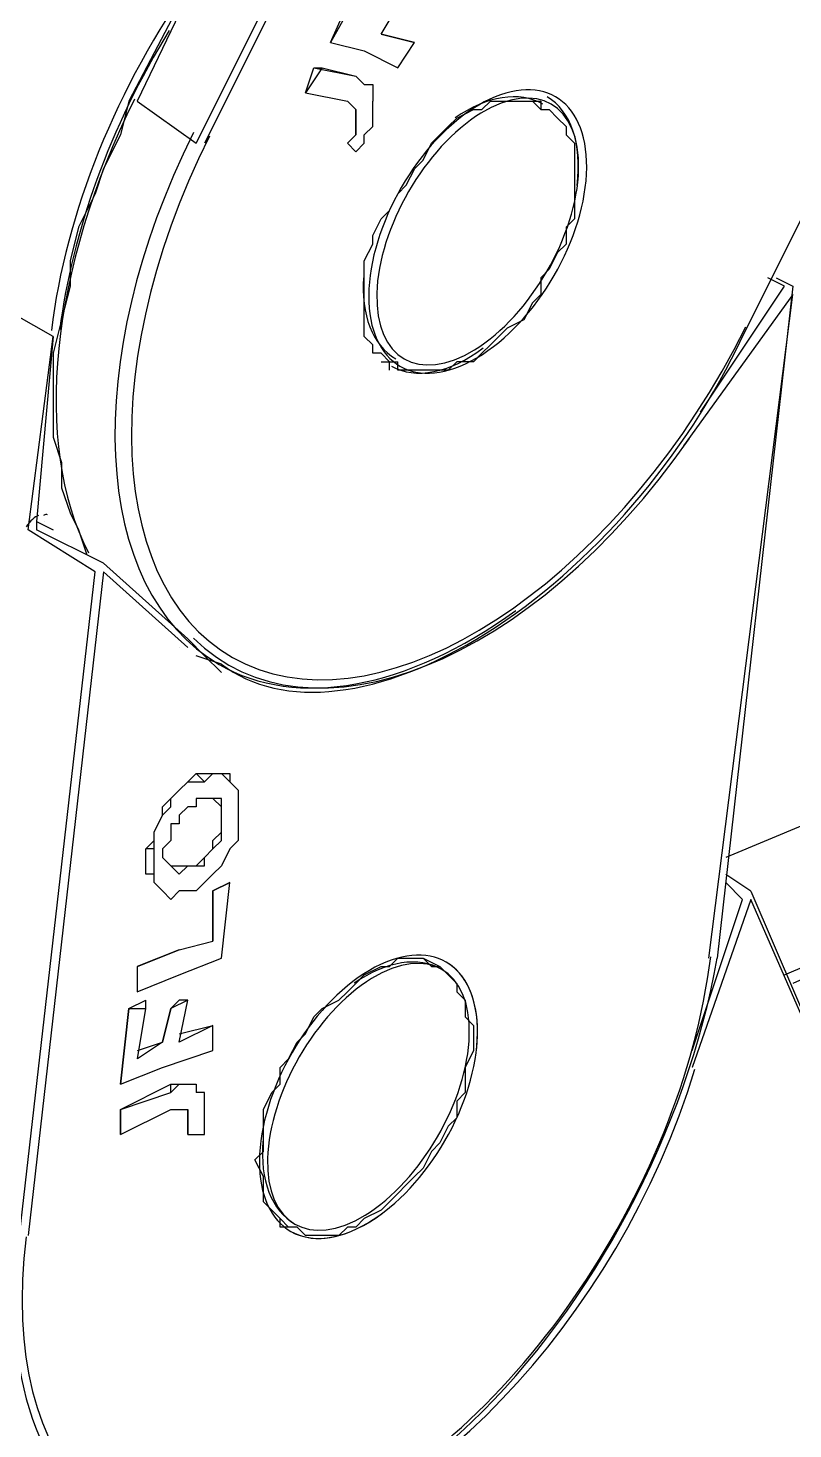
# Model space of a CAD drawing. Header units: millimetres. Extents: x 2758 to 41047, y 670 to 17125.
# Drawn here: x 35486.8 to 35524.7, y 7181.5 to 7251 of the extents above; entities that cross this region are included whole.
import ezdxf

# ---------------------------------------------------------------- set-up
doc = ezdxf.new("R2010")
doc.units = ezdxf.units.MM
doc.layers.add('PDF2_Geometría', color=7, linetype='Continuous')

# ---------------------------------------------------------------- blocks, each defined once
blk = doc.blocks.new('OH3A1-1$-$ASSY$$CENTER$TUB_-_v2$-$copia')
at = {"layer": 'PDF2_Geometría', "lineweight": -3}
for points in [[(16.37835, 8.56417), (16.44501, 8.52501), (16.43584, 8.50584), (16.44168, 8.50167), (16.47584, 8.57), (16.46834, 8.57417), (16.47834, 8.59417)], [(16.47668, 8.57), (16.44251, 8.50167)], [(16.37835, 8.56334), (16.44501, 8.52501), (16.43501, 8.50584), (16.43418, 8.50251), (16.43251, 8.49917), (16.43168, 8.49667), (16.43001, 8.49334), (16.42918, 8.49001), (16.42918, 8.48751), (16.42834, 8.48417), (16.42751, 8.48084), (16.42751, 8.47834), (16.42751, 8.47584), (16.42751, 8.47251), (16.42834, 8.47001), (16.42834, 8.46751), (16.42918, 8.46501), (16.43001, 8.46334), (16.43084, 8.46084)], [(16.49585, 8.48251), (16.53001, 8.55084), (16.51668, 8.54167)], [(16.49585, 8.48251), (16.53001, 8.55084)], [(16.42751, 8.48251), (16.36168, 8.52001)], [(16.45501, 8.51167), (16.45835, 8.51917), (16.46001, 8.51917)], [(16.45835, 8.51917), (16.45918, 8.51917), (16.45501, 8.51167), (16.45835, 8.51084), (16.46168, 8.50917), (16.46334, 8.51167), (16.46001, 8.51251), (16.46251, 8.51667), (16.46168, 8.51751), (16.46085, 8.51751)], [(16.46001, 8.51251), (16.46334, 8.51167)], [(16.45251, 8.50667), (16.45334, 8.50917), (16.45751, 8.50834), (16.45834, 8.50751)], [(16.45335, 8.50917), (16.45418, 8.50917), (16.45251, 8.50667), (16.45668, 8.50584), (16.45751, 8.50501), (16.45751, 8.50417), (16.45751, 8.50334), (16.45751, 8.50251), (16.45668, 8.50167), (16.45751, 8.50084), (16.45835, 8.50167), (16.45835, 8.50251), (16.45918, 8.50334), (16.45918, 8.50417), (16.45918, 8.50501), (16.45918, 8.50584)], [(16.45418, 8.50917), (16.45751, 8.50834), (16.45834, 8.50751), (16.45918, 8.50751), (16.45918, 8.50667), (16.45918, 8.50584)], [(16.45751, 8.50834), (16.45751, 8.50834)], [(16.45835, 8.50751), (16.45835, 8.50751)], [(16.43585, 8.50584), (16.43585, 8.50584)], [(16.45668, 8.50167), (16.45751, 8.50251), (16.45751, 8.50334), (16.45751, 8.50417), (16.45751, 8.50501), (16.45668, 8.50584)], [(16.46085, 8.47917), (16.46085, 8.48001), (16.46001, 8.48084), (16.45918, 8.48084), (16.45918, 8.48167), (16.45835, 8.48251), (16.45835, 8.48417), (16.45835, 8.48501), (16.45835, 8.48584), (16.45835, 8.48751), (16.45835, 8.48834), (16.45835, 8.49001), (16.45918, 8.49167), (16.45918, 8.49251), (16.46001, 8.49417), (16.46085, 8.49501), (16.46168, 8.49667), (16.46251, 8.49751), (16.46335, 8.49917), (16.46418, 8.50001), (16.46501, 8.50167), (16.46585, 8.50251), (16.46668, 8.50334), (16.46751, 8.50417), (16.46918, 8.50501), (16.47001, 8.50501), (16.47085, 8.50584), (16.47168, 8.50584), (16.47251, 8.50584), (16.47418, 8.50584), (16.47501, 8.50584), (16.47585, 8.50584), (16.47585, 8.50501)], [(16.47501, 8.50584), (16.47584, 8.50501)], [(16.47585, 8.50501), (16.47668, 8.50501), (16.47751, 8.50417), (16.47835, 8.50334), (16.47835, 8.50251), (16.47918, 8.50167), (16.47918, 8.50084), (16.47918, 8.49917), (16.47918, 8.49834), (16.47918, 8.49667), (16.47918, 8.49584), (16.47918, 8.49417), (16.47835, 8.49334), (16.47835, 8.49167), (16.47751, 8.49084), (16.47668, 8.48917), (16.47585, 8.48834), (16.47585, 8.48667), (16.47501, 8.48584), (16.47418, 8.48417), (16.47251, 8.48334), (16.47168, 8.48251), (16.47085, 8.48167), (16.47001, 8.48084), (16.46918, 8.48001), (16.46751, 8.48001), (16.46668, 8.47917), (16.46585, 8.47917), (16.46501, 8.47917), (16.46418, 8.47917), (16.46335, 8.47917), (16.46168, 8.47917), (16.46168, 8.48001)], [(16.44168, 8.50167), (16.44168, 8.50167)], [(16.49168, 8.47501), (16.50001, 8.48751), (16.49835, 8.48834)], [(16.49335, 8.42084), (16.50085, 8.4875)], [(16.49918, 8.48834), (16.50084, 8.48751)], [(16.50084, 8.48751), (16.50084, 8.48751)], [(16.50084, 8.48751), (16.50084, 8.48751)], [(16.50084, 8.48751), (16.50084, 8.48751)], [(16.49251, 8.42084), (16.50084, 8.48667), (16.49001, 8.47167)], [(16.35335, 8.45417), (16.42001, 8.41584), (16.41751, 8.39667), (16.42418, 8.39334), (16.43168, 8.45917), (16.42501, 8.46334), (16.42751, 8.4825)], [(16.42751, 8.48251), (16.42584, 8.46417)], [(16.42751, 8.48251), (16.42751, 8.48251)], [(16.49584, 8.48251), (16.49584, 8.48251)], [(16.46001, 8.48001), (16.46168, 8.48001)], [(16.49001, 8.47167), (16.49001, 8.47167)], [(16.42584, 8.46417), (16.42751, 8.46334)], [(16.42584, 8.46417), (16.42584, 8.46417)], [(16.42584, 8.46417), (16.42584, 8.46334)], [(16.42584, 8.46334), (16.42584, 8.46334)], [(16.43251, 8.46001), (16.42585, 8.46334)], [(16.42668, 8.46417), (16.42668, 8.46417)], [(16.43251, 8.45917), (16.42501, 8.39334)], [(16.43251, 8.46001), (16.43251, 8.46001)], [(16.43251, 8.46001), (16.44085, 8.45251)], [(16.44085, 8.45167), (16.43251, 8.45917)], [(16.44418, 8.44917), (16.44251, 8.45084), (16.44085, 8.45251)], [(16.44001, 8.45167), (16.44001, 8.45167)], [(16.44418, 8.45001), (16.44168, 8.45084)], [(16.55001, 8.44917), (16.54834, 8.44917), (16.54668, 8.45001), (16.54418, 8.45001), (16.54251, 8.45001), (16.54001, 8.44917), (16.53834, 8.44917), (16.53584, 8.44834), (16.53418, 8.44751), (16.49418, 8.43084)], [(16.53168, 8.43334), (16.52501, 8.43751), (16.54001, 8.44417), (16.53418, 8.44751), (16.49418, 8.43084)], [(16.43834, 8.42751), (16.43751, 8.42834), (16.43751, 8.42917), (16.43668, 8.42917), (16.43668, 8.43001), (16.43668, 8.43167), (16.43751, 8.43251), (16.43751, 8.43334), (16.43834, 8.43501), (16.43834, 8.43584), (16.43918, 8.43667), (16.44001, 8.43751), (16.44084, 8.43834), (16.44168, 8.43917), (16.44251, 8.43917), (16.44334, 8.43917), (16.44418, 8.43917)], [(16.44251, 8.43834), (16.44168, 8.43917)], [(16.44501, 8.43834), (16.44418, 8.43917)], [(16.44418, 8.43417), (16.44418, 8.43501), (16.44418, 8.43584), (16.44334, 8.43667)], [(16.43918, 8.43001), (16.44001, 8.43001), (16.44085, 8.43001), (16.44168, 8.43001), (16.44251, 8.43084), (16.44334, 8.43167), (16.44334, 8.43251), (16.44418, 8.43334), (16.44418, 8.43417)], [(16.50001, 8.41917), (16.51751, 8.42667), (16.51668, 8.42667), (16.53168, 8.43334)], [(16.43751, 8.43167), (16.43668, 8.43167)], [(16.49418, 8.42917), (16.49668, 8.42751)], [(16.44001, 8.42167), (16.43584, 8.42001), (16.43584, 8.41751), (16.44001, 8.41917), (16.44418, 8.42084), (16.44501, 8.42834), (16.44334, 8.42751)], [(16.43834, 8.42751), (16.43834, 8.42751)], [(16.44001, 8.42167), (16.44334, 8.42251), (16.44334, 8.42751), (16.44501, 8.42834)], [(16.44334, 8.42751), (16.44334, 8.42251)], [(16.49668, 8.4275), (16.51668, 8.38084), (16.51751, 8.37834), (16.51834, 8.37584), (16.51918, 8.37251)], [(16.49084, 8.41167), (16.49584, 8.42667), (16.49418, 8.42834)], [(16.51668, 8.38084), (16.49668, 8.42667), (16.49085, 8.41001)], [(16.49584, 8.42667), (16.49584, 8.42667)], [(16.49584, 8.42667), (16.49584, 8.42667)], [(16.49584, 8.42667), (16.49584, 8.42667)], [(16.51751, 8.42584), (16.50084, 8.41834)], [(16.43585, 8.41751), (16.43585, 8.42001), (16.44001, 8.42167)], [(16.44001, 8.42167), (16.44334, 8.42251)], [(16.44001, 8.42167), (16.44001, 8.42167)], [(16.45084, 8.39417), (16.45001, 8.39417), (16.45001, 8.39501), (16.44918, 8.39584), (16.44834, 8.39667), (16.44834, 8.39751), (16.44834, 8.39834), (16.44834, 8.39917), (16.44751, 8.40084), (16.44834, 8.40167), (16.44834, 8.40334), (16.44834, 8.40417), (16.44834, 8.40584), (16.44918, 8.40751), (16.45001, 8.40834), (16.45001, 8.41001), (16.45084, 8.41084), (16.45168, 8.41251), (16.45251, 8.41334), (16.45334, 8.41501), (16.45418, 8.41584), (16.45584, 8.41667), (16.45668, 8.41751), (16.45751, 8.41834), (16.45834, 8.41917), (16.46001, 8.42001), (16.46084, 8.42001), (16.46168, 8.42084), (16.46251, 8.42084), (16.46334, 8.42084), (16.46418, 8.42084), (16.46501, 8.42001), (16.46584, 8.42001)], [(16.46418, 8.42084), (16.46584, 8.42001)], [(16.49251, 8.42084), (16.49251, 8.42084)], [(16.46584, 8.42), (16.46668, 8.41917), (16.46751, 8.41834), (16.46751, 8.41751), (16.46834, 8.41667), (16.46834, 8.41584), (16.46834, 8.41501), (16.46918, 8.41417), (16.46918, 8.41251), (16.46918, 8.41167), (16.46834, 8.41001), (16.46834, 8.40917), (16.46834, 8.40751), (16.46751, 8.40667), (16.46751, 8.40501), (16.46668, 8.40417), (16.46584, 8.40251), (16.46501, 8.40167), (16.46418, 8.40001), (16.46334, 8.39917), (16.46251, 8.39834), (16.46168, 8.39751), (16.46084, 8.39667), (16.46001, 8.39584), (16.45834, 8.39501), (16.45751, 8.39417), (16.45668, 8.39417), (16.45584, 8.39334), (16.45418, 8.39334), (16.45334, 8.39334), (16.45251, 8.39334), (16.45168, 8.39417), (16.45084, 8.39417)], [(16.43418, 8.40834), (16.43501, 8.41584), (16.43668, 8.41667)], [(16.43501, 8.41584), (16.43418, 8.40834), (16.43834, 8.41001), (16.44334, 8.41167), (16.44334, 8.41417), (16.44001, 8.41251), (16.44084, 8.41667), (16.44001, 8.41667)], [(16.43585, 8.41167), (16.43835, 8.41251), (16.43918, 8.41584), (16.44001, 8.41667)], [(16.44085, 8.41667), (16.43918, 8.41584), (16.43835, 8.41251), (16.43585, 8.41084), (16.43668, 8.41584), (16.43668, 8.41667)], [(16.43501, 8.41584), (16.43668, 8.41584)], [(16.44001, 8.41334), (16.44334, 8.41417)], [(16.49084, 8.41001), (16.49084, 8.41001)], [(16.43418, 8.40334), (16.43418, 8.40584), (16.43918, 8.40834), (16.44001, 8.40834), (16.44085, 8.40834), (16.44168, 8.40834)], [(16.43418, 8.40584), (16.43918, 8.40751), (16.44001, 8.40834), (16.44085, 8.40834), (16.44168, 8.40834), (16.44168, 8.40751)], [(16.43918, 8.40751), (16.43918, 8.40834)], [(16.44168, 8.40834), (16.44168, 8.40834)], [(16.43418, 8.40584), (16.43418, 8.40334), (16.43918, 8.40584), (16.44001, 8.40584), (16.44085, 8.40584), (16.44085, 8.40501), (16.44085, 8.40417), (16.44085, 8.40334), (16.44251, 8.40334), (16.44251, 8.40417), (16.44251, 8.40501), (16.44251, 8.40584), (16.44251, 8.40667), (16.44251, 8.40751), (16.44168, 8.40751)], [(16.44085, 8.40334), (16.44085, 8.40417), (16.44085, 8.40501), (16.44085, 8.40584)], [(16.45001, 8.39501), (16.45085, 8.39417)]]:
    blk.add_lwpolyline(points, dxfattribs=at)
for points in [[(16.44584, 8.43501), (16.44584, 8.43334), (16.44584, 8.43251), (16.44501, 8.43167), (16.44418, 8.43001), (16.44334, 8.42917), (16.44251, 8.42834), (16.44168, 8.42751), (16.44085, 8.42751), (16.44001, 8.42751), (16.43918, 8.42667), (16.43835, 8.42751), (16.43751, 8.42834), (16.43751, 8.42917), (16.43751, 8.43001), (16.43751, 8.43167), (16.43751, 8.43251), (16.43751, 8.43334), (16.43835, 8.43501), (16.43918, 8.43584), (16.43918, 8.43667), (16.44001, 8.43751), (16.44085, 8.43834), (16.44251, 8.43834), (16.44334, 8.43917), (16.44418, 8.43917), (16.44501, 8.43917), (16.44501, 8.43834), (16.44584, 8.43751), (16.44584, 8.43667), (16.44584, 8.43584)], [(16.44085, 8.43001), (16.44168, 8.43001), (16.44251, 8.43001), (16.44251, 8.43084), (16.44334, 8.43167), (16.44418, 8.43251), (16.44418, 8.43334), (16.44418, 8.43417), (16.44418, 8.43501), (16.44418, 8.43584), (16.44418, 8.43667), (16.44334, 8.43667), (16.44251, 8.43667), (16.44168, 8.43667), (16.44168, 8.43584), (16.44085, 8.43584), (16.44001, 8.43501), (16.44001, 8.43417), (16.43918, 8.43417), (16.43918, 8.43334), (16.43918, 8.43251), (16.43835, 8.43167), (16.43835, 8.43084), (16.43918, 8.43001), (16.44001, 8.42917)]]:
    blk.add_lwpolyline(points, close=True, dxfattribs=at)
for centre, major_axis, ratio, start_param, end_param in [((16.46948, 8.48267), (0.02538, 0.03259), 0.549168, 3.146441, 5.111838), ((16.45821, 8.41145), (0.02366, 0.04747), 0.576765, 3.12819, 5.183523)]:
    blk.add_ellipse(centre, major_axis=major_axis, ratio=ratio, start_param=start_param, end_param=end_param, dxfattribs=at)
for points in [[(16.44148, 8.51814), (16.43381, 8.50733), (16.42871, 8.4947), (16.42733, 8.4831)], [(16.439, 8.51287), (16.43318, 8.50335), (16.42936, 8.49287), (16.42816, 8.4832)], [(16.4804, 8.49927), (16.48046, 8.50619), (16.47566, 8.50896), (16.46969, 8.50546)], [(16.4796, 8.49905), (16.47977, 8.50553), (16.47543, 8.50804), (16.4699, 8.50465)], [(16.47605, 8.50555), (16.47374, 8.50689), (16.47053, 8.50639), (16.46735, 8.50419)], [(16.43558, 8.50606), (16.42721, 8.48929), (16.42543, 8.47185), (16.431, 8.46105)], [(16.46969, 8.50546), (16.46372, 8.50195), (16.45884, 8.4935), (16.45879, 8.48658)], [(16.47945, 8.4975), (16.47995, 8.50166), (16.47884, 8.5049), (16.47647, 8.50627)], [(16.4699, 8.50465), (16.46438, 8.50127), (16.45976, 8.49327), (16.45959, 8.48679)], [(16.44141, 8.50273), (16.43012, 8.4801), (16.43123, 8.45734), (16.44397, 8.44998)], [(16.44301, 8.50239), (16.43101, 8.4784), (16.4332, 8.45471), (16.44788, 8.44948)], [(16.46929, 8.48119), (16.47481, 8.48458), (16.47943, 8.49258), (16.4796, 8.49905)], [(16.4695, 8.48039), (16.47547, 8.48389), (16.48035, 8.49235), (16.4804, 8.49927)], [(16.45829, 8.48851), (16.45799, 8.48466), (16.45915, 8.48163), (16.46147, 8.48029)], [(16.45879, 8.48658), (16.45874, 8.47965), (16.46353, 8.47688), (16.4695, 8.48039)], [(16.45959, 8.48679), (16.45942, 8.48031), (16.46376, 8.47781), (16.46929, 8.48119)], [(16.44788, 8.44948), (16.46257, 8.44425), (16.48419, 8.45946), (16.49618, 8.48345)], [(16.46105, 8.47957), (16.46343, 8.4782), (16.46679, 8.47887), (16.47015, 8.48137)], [(16.4414, 8.45258), (16.45298, 8.44122), (16.47498, 8.45008), (16.49056, 8.47236)], [(16.42605, 8.46474), (16.42571, 8.46468), (16.42517, 8.46418), (16.42483, 8.46364)], [(16.42693, 8.4648), (16.42686, 8.46489), (16.42672, 8.46488), (16.42655, 8.46475)], [(16.44397, 8.44998), (16.4517, 8.44552), (16.46256, 8.4475), (16.47338, 8.45534)], [(16.46957, 8.41344), (16.46962, 8.42036), (16.46482, 8.42313), (16.45885, 8.41962)], [(16.46876, 8.41322), (16.46893, 8.4197), (16.46459, 8.4222), (16.45907, 8.41882)], [(16.45355, 8.36485), (16.47229, 8.37252), (16.48982, 8.39765), (16.49269, 8.42098)], [(16.46605, 8.41972), (16.46374, 8.42106), (16.46053, 8.42055), (16.45735, 8.41836)], [(16.46946, 8.41167), (16.46995, 8.41582), (16.46884, 8.41907), (16.46647, 8.42044)], [(16.45885, 8.41962), (16.45289, 8.41612), (16.448, 8.40767), (16.44795, 8.40074)], [(16.45907, 8.41882), (16.45354, 8.41543), (16.44893, 8.40744), (16.44876, 8.40096)], [(16.45867, 8.39456), (16.46464, 8.39806), (16.46952, 8.40651), (16.46957, 8.41344)], [(16.45845, 8.39536), (16.46398, 8.39875), (16.46859, 8.40674), (16.46876, 8.41322)], [(16.4451, 8.36189), (16.46298, 8.36342), (16.48359, 8.38488), (16.49113, 8.40984)], [(16.44829, 8.40268), (16.44799, 8.39882), (16.44916, 8.3958), (16.45147, 8.39446)], [(16.44876, 8.40096), (16.44859, 8.39448), (16.45293, 8.39198), (16.45845, 8.39536)], [(16.44795, 8.40074), (16.4479, 8.39382), (16.4527, 8.39105), (16.45867, 8.39456)], [(16.41817, 8.39727), (16.41655, 8.38361), (16.42024, 8.37287), (16.42814, 8.36832)], [(16.45105, 8.39374), (16.45343, 8.39237), (16.45679, 8.39303), (16.46015, 8.39554)], [(16.42483, 8.3932), (16.42195, 8.36987), (16.43481, 8.35718), (16.45355, 8.36485)], [(16.424, 8.3931), (16.42238, 8.37945), (16.42608, 8.36871), (16.43397, 8.36415)], [(16.49816, 8.31858), (16.51577, 8.33703), (16.52434, 8.36512), (16.51731, 8.38133)]]:
    blk.add_open_spline(points, degree=3, dxfattribs=at)

msp = doc.modelspace()

# ---------------------------------------------------------------- block references
at = {"xscale": 500, "yscale": 500, "zscale": 500}
msp.add_blockref('OH3A1-1$-$ASSY$$CENTER$TUB_-_v2$-$copia', (27274.286, 2994.471), dxfattribs=at)

doc.saveas('drawing.dxf')
